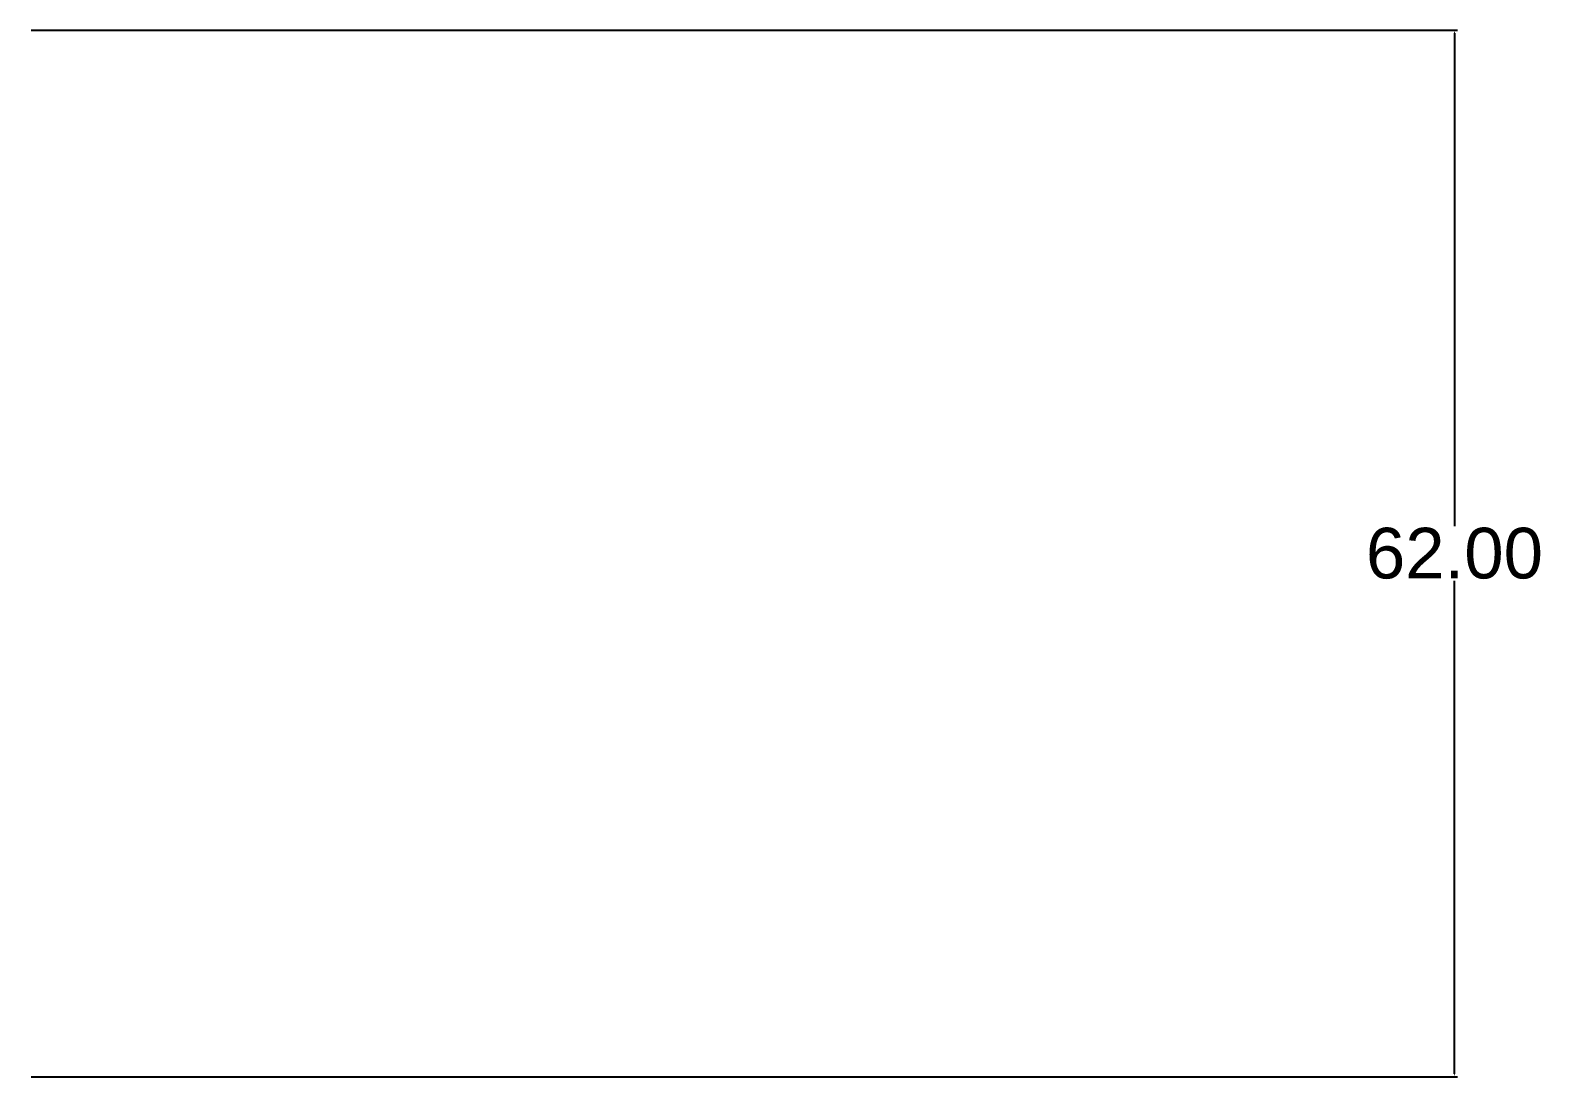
# Model space of a CAD drawing. Header units: millimetres. Extents: x -6852 to 59965, y -10230 to 31776.
# Drawn here: x 0 to 89.4, y 1083 to 1145 of the extents above; entities that cross this region are included whole.
import ezdxf

# ---------------------------------------------------------------- set-up
doc = ezdxf.new("R2010")
doc.units = ezdxf.units.MM
doc.header["$MEASUREMENT"] = 0
doc.layers.add('Object line', color=7, linetype='Continuous', lineweight=25)
doc.styles.get("Standard").update_dxf_attribs({"font": 'arial.ttf'})
doc.dimstyles.get("Standard").update_dxf_attribs({"dimtxt": 3, "dimasz": 0.18, "dimexe": 0.18, "dimexo": 0.0625, "dimgap": 0.09, "dimtad": 0, "dimtih": 1, "dimtoh": 1, "dimzin": 0, "dimdsep": 46, "dimtxsty": 'Standard', "dimcen": 0.09, "dimadec": 0, "dimazin": 0, "dimtfac": 1, "dimtofl": 0, "dimtmove": 0, "dimatfit": 3, "dimfxl": 1, "dimtolj": 1, "dimtzin": 0, "dimarcsym": 0})

# ---------------------------------------------------------------- blocks, each defined once
blk = doc.blocks.new('*D99')
at = {"layer": 'Defpoints', "color": 0, "transparency": 16777216}
for p in [(0, 1145.014), (0, 1083.014), (84.33, 1083.014)]:
    blk.add_point(p, dxfattribs=at)
at = {"layer": 'Object line', "color": 0, "lineweight": -2, "transparency": 16777216}
for p, q in [((0.062, 1145.014), (84.51, 1145.014)), ((84.33, 1144.834), (84.33, 1115.636)), ((84.33, 1083.194), (84.33, 1112.392)), ((0.062, 1083.014), (84.51, 1083.014))]:
    blk.add_line(p, q, dxfattribs=at)
at = {"layer": 'Object line', "color": 0, "transparency": 16777216}
for points in [[(84.3, 1144.834), (84.36, 1144.834), (84.33, 1145.014)], [(84.3, 1083.194), (84.36, 1083.194), (84.33, 1083.014)]]:
    blk.add_solid(points, dxfattribs=at)
at = {"layer": 'Object line', "color": 0, "transparency": 16777216, "insert": (84.33, 1114.014), "char_height": 3, "attachment_point": 5}
blk.add_mtext('\\A1;62.00', dxfattribs=at)

msp = doc.modelspace()

# ---------------------------------------------------------------- dimensions: what is measured, and where the dimension line sits
at = {"layer": 'Object line'}
dim = msp.add_linear_dim(base=(84.33, 1083.014), p1=(0, 1145.014), p2=(0, 1083.014), angle=90, dimstyle='Standard', dxfattribs=at)
dim.commit()
dim.dimension.update_dxf_attribs({"geometry": '*D99', "text_midpoint": (84.33, 1114.014)})

doc.saveas('drawing.dxf')
